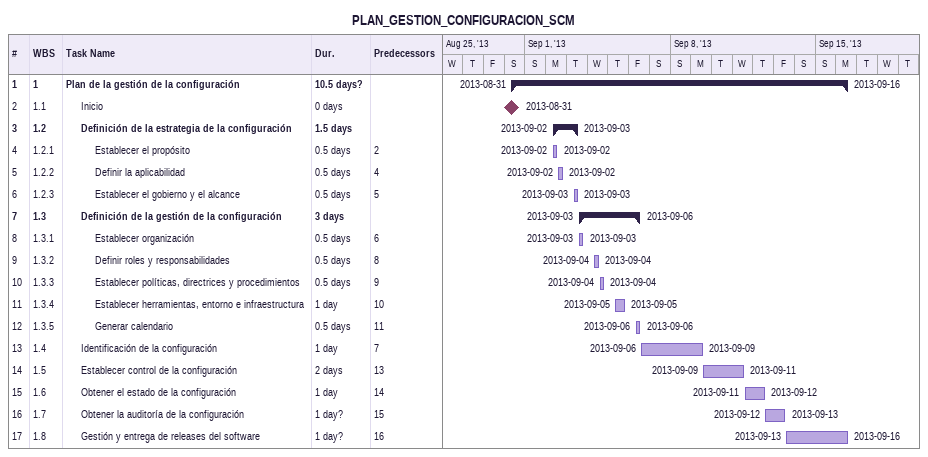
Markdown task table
PLAN_GESTION_CONFIGURACION_SCM

| ID | WBS | Task | Duration | Start | Finish | Predecessors |
|---|---|---|---|---|---|---|
| 1 | 1 | **Plan de la gestión de la configuración** | 10.5d? | 2013-08-31 | 2013-09-16 |  |
| 2 | 1.1 | Inicio | 0d | 2013-08-31 | 2013-08-31 |  |
| 3 | 1.2 | **Definición de la estrategia de la configuración** | 1.5d | 2013-09-02 | 2013-09-03 |  |
| 4 | 1.2.1 | Establecer el propósito | 0.5d | 2013-09-02 | 2013-09-02 | 2 |
| 5 | 1.2.2 | Definir la aplicabilidad | 0.5d | 2013-09-02 | 2013-09-02 | 4 |
| 6 | 1.2.3 | Establecer el gobierno y el alcance | 0.5d | 2013-09-03 | 2013-09-03 | 5 |
| 7 | 1.3 | **Definición de la gestión de la configuración** | 3d | 2013-09-03 | 2013-09-06 |  |
| 8 | 1.3.1 | Establecer organización | 0.5d | 2013-09-03 | 2013-09-03 | 6 |
| 9 | 1.3.2 | Definir roles y responsabilidades | 0.5d | 2013-09-04 | 2013-09-04 | 8 |
| 10 | 1.3.3 | Establecer políticas, directrices y procedimientos | 0.5d | 2013-09-04 | 2013-09-04 | 9 |
| 11 | 1.3.4 | Establecer herramientas, entorno e infraestructura | 1d | 2013-09-05 | 2013-09-05 | 10 |
| 12 | 1.3.5 | Generar calendario | 0.5d | 2013-09-06 | 2013-09-06 | 11 |
| 13 | 1.4 | Identificación de la configuración | 1d | 2013-09-06 | 2013-09-09 | 7 |
| 14 | 1.5 | Establecer control de la configuración | 2d | 2013-09-09 | 2013-09-11 | 13 |
| 15 | 1.6 | Obtener el estado de la configuración | 1d | 2013-09-11 | 2013-09-12 | 14 |
| 16 | 1.7 | Obtener la auditoría de la configuración | 1d? | 2013-09-12 | 2013-09-13 | 15 |
| 17 | 1.8 | Gestión y entrega de releases del software | 1d? | 2013-09-13 | 2013-09-16 | 16 |
